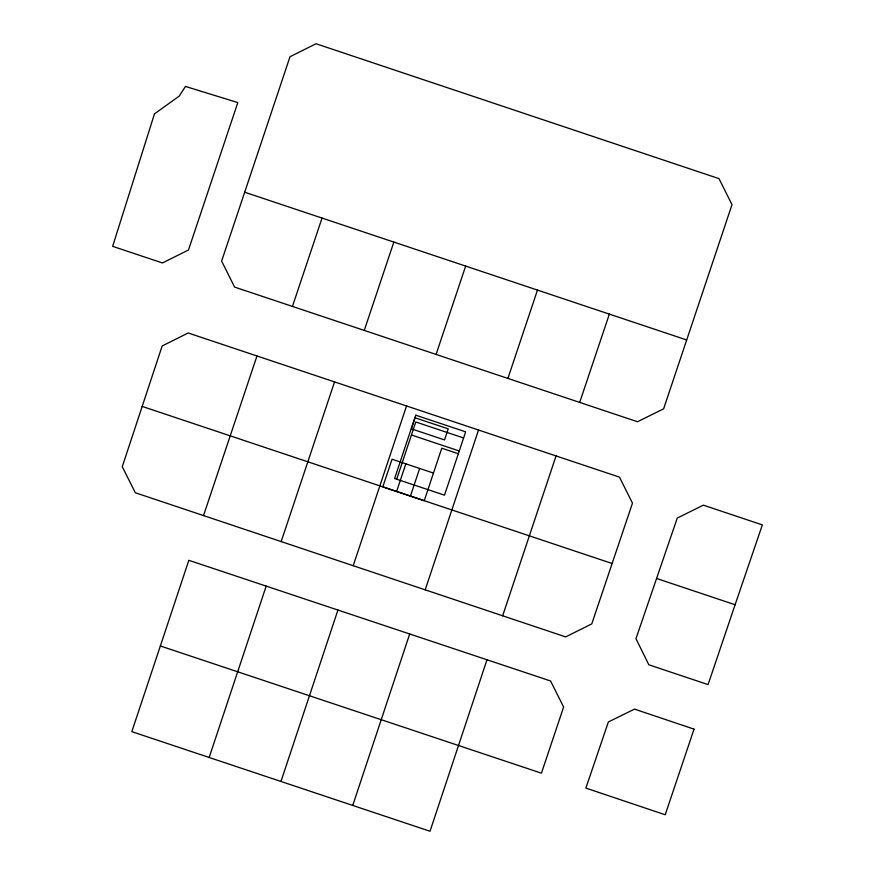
<?xml version="1.0" encoding="UTF-8"?>
<svg xmlns="http://www.w3.org/2000/svg" width="875" height="875" viewBox="0 0 875 875"><rect width="100%" height="100%" fill="white"/><g stroke="black" fill="none" stroke-linecap="round" stroke-linejoin="round"><path stroke-width="1.31" d="M160.355 645.98L188.836 560.306L550.583 680.98L563.631 707.022L541.439 773.183L160.355 645.98L131.819 731.653L430.019 831.25L486.981 659.783M209.158 757.509L266.186 586.108M337.936 610.039L280.973 781.452M409.697 633.981L352.734 805.448M244.694 192.216L290.008 56.733L316.039 43.75L719.02 178.642L732.003 204.673L663.633 408.811L637.536 421.75L234.609 287.088L221.627 261.056L244.694 192.216L686.689 339.97M256.977 355.994L203.514 515.572L135.308 492.745L122.259 466.714L162.159 345.975L188.191 332.981L619.478 477.137L632.472 503.169L591.762 623.908L565.666 636.891L203.514 515.572M281.148 541.614L334.556 381.905M353.194 565.72L406.547 405.956M396.681 479.205L415.778 421.991L463.597 437.97M396.616 491.466L405.847 463.837M410.43 496.07L419.65 468.453M425.184 589.837L478.537 430.019M502.644 615.814L556.052 455.93M292.447 306.425L322.033 218.072M364.263 330.422L393.848 242.069M436.078 354.419L465.664 266.066M507.894 378.416L537.48 290.062M579.698 402.413L609.35 314.114M735.098 604.745L708.072 684.6L648.834 664.792L635.961 638.695L677.261 518.077L703.347 505.148L762.355 524.891L735.098 604.745L656.578 578.473M411.436 435.006L459.255 450.975M458.336 453.731L441.766 448.208L424.244 500.686L382.812 486.85L392.033 459.233L433.464 473.058M142.188 406.427L612.139 563.511M154.47 113.87L112.645 246.334L162.455 262.97L188.486 249.988L237.814 102.572L185.456 86.439L179.287 96.053L154.47 113.87M415.745 415.188L394.603 478.516L444.5 495.173L465.642 431.845L415.745 415.188M415.067 417.802L411.381 428.848L444.533 439.917L448.219 428.859L415.067 417.802M694.028 729.148L665.208 814.767L585.878 788.091L608.355 721.984L634.506 709.111L694.028 729.148"/></g></svg>
